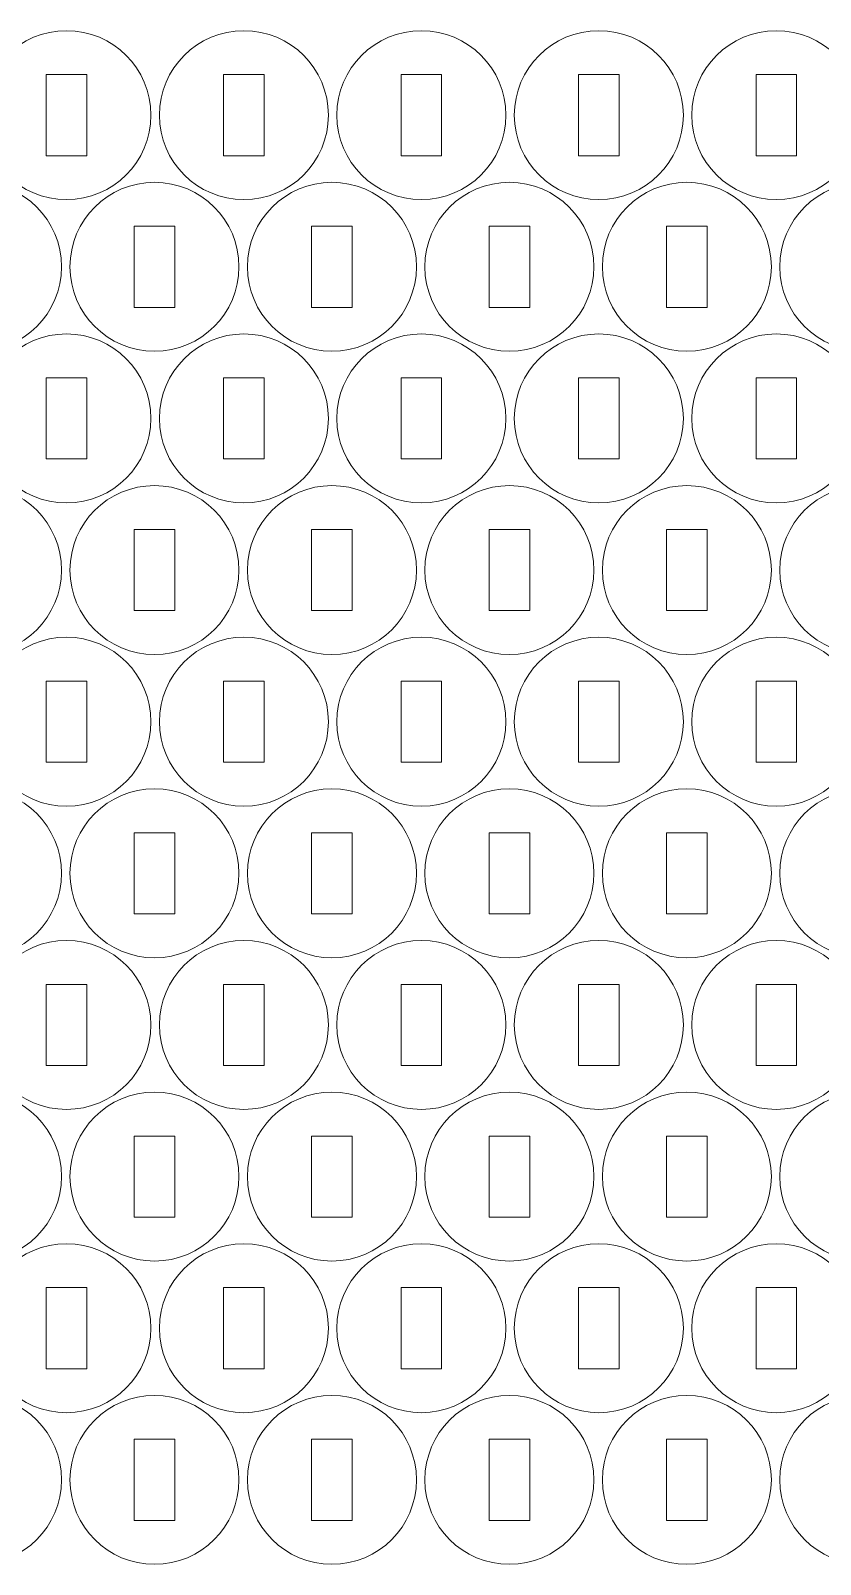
# Model space of a CAD drawing. Header units: millimetres. Extents: x -252 to 252, y -214 to 214.
# Drawn here: x -170.4 to -112, y -213.7 to -100.2 of the extents above; entities that cross this region are included whole.
import ezdxf

# ---------------------------------------------------------------- set-up
doc = ezdxf.new("R2010")
doc.units = ezdxf.units.MM
doc.header["$MEASUREMENT"] = 0
doc.layers.add('Camada 1', color=7, linetype='Continuous')

msp = doc.modelspace()

# ---------------------------------------------------------------- linework, layer by layer
at = {"layer": 'Camada 1', "lineweight": 20}
for points in [[(-167.7571, -100.2066), (-164.3053, -100.2066), (-161.5071, -103.0048), (-161.5071, -106.4566), (-161.5071, -106.4566), (-161.5071, -109.9084), (-164.3053, -112.7066), (-167.7571, -112.7066), (-167.7571, -112.7066), (-171.2089, -112.7066), (-174.0071, -109.9084), (-174.0071, -106.4566), (-174.0071, -106.4566), (-174.0071, -103.0048), (-171.2089, -100.2066), (-167.7571, -100.2066)], [(-154.6337, -100.2066), (-151.1819, -100.2066), (-148.3837, -103.0048), (-148.3837, -106.4566), (-148.3837, -106.4566), (-148.3837, -109.9084), (-151.1819, -112.7066), (-154.6337, -112.7066), (-154.6337, -112.7066), (-158.0855, -112.7066), (-160.8837, -109.9084), (-160.8837, -106.4566), (-160.8837, -106.4566), (-160.8837, -103.0048), (-158.0855, -100.2066), (-154.6337, -100.2066)], [(-141.5103, -100.2066), (-138.0585, -100.2066), (-135.2603, -103.0048), (-135.2603, -106.4566), (-135.2603, -106.4566), (-135.2603, -109.9084), (-138.0585, -112.7066), (-141.5103, -112.7066), (-141.5103, -112.7066), (-144.9621, -112.7066), (-147.7603, -109.9084), (-147.7603, -106.4566), (-147.7603, -106.4566), (-147.7603, -103.0048), (-144.9621, -100.2066), (-141.5103, -100.2066)], [(-128.3869, -100.2066), (-124.9351, -100.2066), (-122.1369, -103.0048), (-122.1369, -106.4566), (-122.1369, -106.4566), (-122.1369, -109.9084), (-124.9351, -112.7066), (-128.3869, -112.7066), (-128.3869, -112.7066), (-131.8387, -112.7066), (-134.6369, -109.9084), (-134.6369, -106.4566), (-134.6369, -106.4566), (-134.6369, -103.0048), (-131.8387, -100.2066), (-128.3869, -100.2066)], [(-115.2635, -100.2066), (-111.8117, -100.2066), (-109.0135, -103.0048), (-109.0135, -106.4566), (-109.0135, -106.4566), (-109.0135, -109.9084), (-111.8117, -112.7066), (-115.2635, -112.7066), (-115.2635, -112.7066), (-118.7153, -112.7066), (-121.5135, -109.9084), (-121.5135, -106.4566), (-121.5135, -106.4566), (-121.5135, -103.0048), (-118.7153, -100.2066), (-115.2635, -100.2066)], [(-169.2571, -103.4566), (-169.2571, -103.4566), (-166.2571, -103.4566), (-166.2571, -103.4566), (-166.2571, -103.4566), (-166.2571, -103.4566), (-166.2571, -109.4566), (-166.2571, -109.4566), (-166.2571, -109.4566), (-166.2571, -109.4566), (-169.2571, -109.4566), (-169.2571, -109.4566), (-169.2571, -109.4566), (-169.2571, -109.4566), (-169.2571, -103.4566), (-169.2571, -103.4566)], [(-156.1337, -103.4566), (-156.1337, -103.4566), (-153.1337, -103.4566), (-153.1337, -103.4566), (-153.1337, -103.4566), (-153.1337, -103.4566), (-153.1337, -109.4566), (-153.1337, -109.4566), (-153.1337, -109.4566), (-153.1337, -109.4566), (-156.1337, -109.4566), (-156.1337, -109.4566), (-156.1337, -109.4566), (-156.1337, -109.4566), (-156.1337, -103.4566), (-156.1337, -103.4566)], [(-143.0103, -103.4566), (-143.0103, -103.4566), (-140.0103, -103.4566), (-140.0103, -103.4566), (-140.0103, -103.4566), (-140.0103, -103.4566), (-140.0103, -109.4566), (-140.0103, -109.4566), (-140.0103, -109.4566), (-140.0103, -109.4566), (-143.0103, -109.4566), (-143.0103, -109.4566), (-143.0103, -109.4566), (-143.0103, -109.4566), (-143.0103, -103.4566), (-143.0103, -103.4566)], [(-129.8869, -103.4566), (-129.8869, -103.4566), (-126.8869, -103.4566), (-126.8869, -103.4566), (-126.8869, -103.4566), (-126.8869, -103.4566), (-126.8869, -109.4566), (-126.8869, -109.4566), (-126.8869, -109.4566), (-126.8869, -109.4566), (-129.8869, -109.4566), (-129.8869, -109.4566), (-129.8869, -109.4566), (-129.8869, -109.4566), (-129.8869, -103.4566), (-129.8869, -103.4566)], [(-116.7635, -103.4566), (-116.7635, -103.4566), (-113.7635, -103.4566), (-113.7635, -103.4566), (-113.7635, -103.4566), (-113.7635, -103.4566), (-113.7635, -109.4566), (-113.7635, -109.4566), (-113.7635, -109.4566), (-113.7635, -109.4566), (-116.7635, -109.4566), (-116.7635, -109.4566), (-116.7635, -109.4566), (-116.7635, -109.4566), (-116.7635, -103.4566), (-116.7635, -103.4566)], [(-174.3717, -111.4249), (-170.9199, -111.4249), (-168.1217, -114.2231), (-168.1217, -117.6749), (-168.1217, -117.6749), (-168.1217, -121.1267), (-170.9199, -123.9249), (-174.3717, -123.9249), (-174.3717, -123.9249), (-177.8235, -123.9249), (-180.6217, -121.1267), (-180.6217, -117.6749), (-180.6217, -117.6749), (-180.6217, -114.2231), (-177.8235, -111.4249), (-174.3717, -111.4249)], [(-161.2483, -111.4249), (-157.7965, -111.4249), (-154.9983, -114.2231), (-154.9983, -117.6749), (-154.9983, -117.6749), (-154.9983, -121.1267), (-157.7965, -123.9249), (-161.2483, -123.9249), (-161.2483, -123.9249), (-164.7001, -123.9249), (-167.4983, -121.1267), (-167.4983, -117.6749), (-167.4983, -117.6749), (-167.4983, -114.2231), (-164.7001, -111.4249), (-161.2483, -111.4249)], [(-148.1249, -111.4249), (-144.6731, -111.4249), (-141.8749, -114.2231), (-141.8749, -117.6749), (-141.8749, -117.6749), (-141.8749, -121.1267), (-144.6731, -123.9249), (-148.1249, -123.9249), (-148.1249, -123.9249), (-151.5767, -123.9249), (-154.3749, -121.1267), (-154.3749, -117.6749), (-154.3749, -117.6749), (-154.3749, -114.2231), (-151.5767, -111.4249), (-148.1249, -111.4249)], [(-135.0015, -111.4249), (-131.5497, -111.4249), (-128.7515, -114.2231), (-128.7515, -117.6749), (-128.7515, -117.6749), (-128.7515, -121.1267), (-131.5497, -123.9249), (-135.0015, -123.9249), (-135.0015, -123.9249), (-138.4533, -123.9249), (-141.2515, -121.1267), (-141.2515, -117.6749), (-141.2515, -117.6749), (-141.2515, -114.2231), (-138.4533, -111.4249), (-135.0015, -111.4249)], [(-121.8781, -111.4249), (-118.4263, -111.4249), (-115.6281, -114.2231), (-115.6281, -117.6749), (-115.6281, -117.6749), (-115.6281, -121.1267), (-118.4263, -123.9249), (-121.8781, -123.9249), (-121.8781, -123.9249), (-125.3299, -123.9249), (-128.1281, -121.1267), (-128.1281, -117.6749), (-128.1281, -117.6749), (-128.1281, -114.2231), (-125.3299, -111.4249), (-121.8781, -111.4249)], [(-108.7547, -111.4249), (-105.3029, -111.4249), (-102.5047, -114.2231), (-102.5047, -117.6749), (-102.5047, -117.6749), (-102.5047, -121.1267), (-105.3029, -123.9249), (-108.7547, -123.9249), (-108.7547, -123.9249), (-112.2065, -123.9249), (-115.0047, -121.1267), (-115.0047, -117.6749), (-115.0047, -117.6749), (-115.0047, -114.2231), (-112.2065, -111.4249), (-108.7547, -111.4249)], [(-162.7483, -114.6749), (-162.7483, -114.6749), (-159.7483, -114.6749), (-159.7483, -114.6749), (-159.7483, -114.6749), (-159.7483, -114.6749), (-159.7483, -120.6749), (-159.7483, -120.6749), (-159.7483, -120.6749), (-159.7483, -120.6749), (-162.7483, -120.6749), (-162.7483, -120.6749), (-162.7483, -120.6749), (-162.7483, -120.6749), (-162.7483, -114.6749), (-162.7483, -114.6749)], [(-149.6249, -114.6749), (-149.6249, -114.6749), (-146.6249, -114.6749), (-146.6249, -114.6749), (-146.6249, -114.6749), (-146.6249, -114.6749), (-146.6249, -120.6749), (-146.6249, -120.6749), (-146.6249, -120.6749), (-146.6249, -120.6749), (-149.6249, -120.6749), (-149.6249, -120.6749), (-149.6249, -120.6749), (-149.6249, -120.6749), (-149.6249, -114.6749), (-149.6249, -114.6749)], [(-136.5015, -114.6749), (-136.5015, -114.6749), (-133.5015, -114.6749), (-133.5015, -114.6749), (-133.5015, -114.6749), (-133.5015, -114.6749), (-133.5015, -120.6749), (-133.5015, -120.6749), (-133.5015, -120.6749), (-133.5015, -120.6749), (-136.5015, -120.6749), (-136.5015, -120.6749), (-136.5015, -120.6749), (-136.5015, -120.6749), (-136.5015, -114.6749), (-136.5015, -114.6749)], [(-123.3781, -114.6749), (-123.3781, -114.6749), (-120.3781, -114.6749), (-120.3781, -114.6749), (-120.3781, -114.6749), (-120.3781, -114.6749), (-120.3781, -120.6749), (-120.3781, -120.6749), (-120.3781, -120.6749), (-120.3781, -120.6749), (-123.3781, -120.6749), (-123.3781, -120.6749), (-123.3781, -120.6749), (-123.3781, -120.6749), (-123.3781, -114.6749), (-123.3781, -114.6749)], [(-167.7571, -122.6433), (-164.3053, -122.6433), (-161.5071, -125.4415), (-161.5071, -128.8933), (-161.5071, -128.8933), (-161.5071, -132.3451), (-164.3053, -135.1433), (-167.7571, -135.1433), (-167.7571, -135.1433), (-171.2089, -135.1433), (-174.0071, -132.3451), (-174.0071, -128.8933), (-174.0071, -128.8933), (-174.0071, -125.4415), (-171.2089, -122.6433), (-167.7571, -122.6433)], [(-154.6337, -122.6433), (-151.1819, -122.6433), (-148.3837, -125.4415), (-148.3837, -128.8933), (-148.3837, -128.8933), (-148.3837, -132.3451), (-151.1819, -135.1433), (-154.6337, -135.1433), (-154.6337, -135.1433), (-158.0855, -135.1433), (-160.8837, -132.3451), (-160.8837, -128.8933), (-160.8837, -128.8933), (-160.8837, -125.4415), (-158.0855, -122.6433), (-154.6337, -122.6433)], [(-141.5103, -122.6433), (-138.0585, -122.6433), (-135.2603, -125.4415), (-135.2603, -128.8933), (-135.2603, -128.8933), (-135.2603, -132.3451), (-138.0585, -135.1433), (-141.5103, -135.1433), (-141.5103, -135.1433), (-144.9621, -135.1433), (-147.7603, -132.3451), (-147.7603, -128.8933), (-147.7603, -128.8933), (-147.7603, -125.4415), (-144.9621, -122.6433), (-141.5103, -122.6433)], [(-128.3869, -122.6433), (-124.9351, -122.6433), (-122.1369, -125.4415), (-122.1369, -128.8933), (-122.1369, -128.8933), (-122.1369, -132.3451), (-124.9351, -135.1433), (-128.3869, -135.1433), (-128.3869, -135.1433), (-131.8387, -135.1433), (-134.6369, -132.3451), (-134.6369, -128.8933), (-134.6369, -128.8933), (-134.6369, -125.4415), (-131.8387, -122.6433), (-128.3869, -122.6433)], [(-115.2635, -122.6433), (-111.8117, -122.6433), (-109.0135, -125.4415), (-109.0135, -128.8933), (-109.0135, -128.8933), (-109.0135, -132.3451), (-111.8117, -135.1433), (-115.2635, -135.1433), (-115.2635, -135.1433), (-118.7153, -135.1433), (-121.5135, -132.3451), (-121.5135, -128.8933), (-121.5135, -128.8933), (-121.5135, -125.4415), (-118.7153, -122.6433), (-115.2635, -122.6433)], [(-169.2571, -125.8933), (-169.2571, -125.8933), (-166.2571, -125.8933), (-166.2571, -125.8933), (-166.2571, -125.8933), (-166.2571, -125.8933), (-166.2571, -131.8933), (-166.2571, -131.8933), (-166.2571, -131.8933), (-166.2571, -131.8933), (-169.2571, -131.8933), (-169.2571, -131.8933), (-169.2571, -131.8933), (-169.2571, -131.8933), (-169.2571, -125.8933), (-169.2571, -125.8933)], [(-156.1337, -125.8933), (-156.1337, -125.8933), (-153.1337, -125.8933), (-153.1337, -125.8933), (-153.1337, -125.8933), (-153.1337, -125.8933), (-153.1337, -131.8933), (-153.1337, -131.8933), (-153.1337, -131.8933), (-153.1337, -131.8933), (-156.1337, -131.8933), (-156.1337, -131.8933), (-156.1337, -131.8933), (-156.1337, -131.8933), (-156.1337, -125.8933), (-156.1337, -125.8933)], [(-143.0103, -125.8933), (-143.0103, -125.8933), (-140.0103, -125.8933), (-140.0103, -125.8933), (-140.0103, -125.8933), (-140.0103, -125.8933), (-140.0103, -131.8933), (-140.0103, -131.8933), (-140.0103, -131.8933), (-140.0103, -131.8933), (-143.0103, -131.8933), (-143.0103, -131.8933), (-143.0103, -131.8933), (-143.0103, -131.8933), (-143.0103, -125.8933), (-143.0103, -125.8933)], [(-129.8869, -125.8933), (-129.8869, -125.8933), (-126.8869, -125.8933), (-126.8869, -125.8933), (-126.8869, -125.8933), (-126.8869, -125.8933), (-126.8869, -131.8933), (-126.8869, -131.8933), (-126.8869, -131.8933), (-126.8869, -131.8933), (-129.8869, -131.8933), (-129.8869, -131.8933), (-129.8869, -131.8933), (-129.8869, -131.8933), (-129.8869, -125.8933), (-129.8869, -125.8933)], [(-116.7635, -125.8933), (-116.7635, -125.8933), (-113.7635, -125.8933), (-113.7635, -125.8933), (-113.7635, -125.8933), (-113.7635, -125.8933), (-113.7635, -131.8933), (-113.7635, -131.8933), (-113.7635, -131.8933), (-113.7635, -131.8933), (-116.7635, -131.8933), (-116.7635, -131.8933), (-116.7635, -131.8933), (-116.7635, -131.8933), (-116.7635, -125.8933), (-116.7635, -125.8933)], [(-174.3717, -133.8616), (-170.9199, -133.8616), (-168.1217, -136.6598), (-168.1217, -140.1116), (-168.1217, -140.1116), (-168.1217, -143.5634), (-170.9199, -146.3616), (-174.3717, -146.3616), (-174.3717, -146.3616), (-177.8235, -146.3616), (-180.6217, -143.5634), (-180.6217, -140.1116), (-180.6217, -140.1116), (-180.6217, -136.6598), (-177.8235, -133.8616), (-174.3717, -133.8616)], [(-161.2483, -133.8616), (-157.7965, -133.8616), (-154.9983, -136.6598), (-154.9983, -140.1116), (-154.9983, -140.1116), (-154.9983, -143.5634), (-157.7965, -146.3616), (-161.2483, -146.3616), (-161.2483, -146.3616), (-164.7001, -146.3616), (-167.4983, -143.5634), (-167.4983, -140.1116), (-167.4983, -140.1116), (-167.4983, -136.6598), (-164.7001, -133.8616), (-161.2483, -133.8616)], [(-148.1249, -133.8616), (-144.6731, -133.8616), (-141.8749, -136.6598), (-141.8749, -140.1116), (-141.8749, -140.1116), (-141.8749, -143.5634), (-144.6731, -146.3616), (-148.1249, -146.3616), (-148.1249, -146.3616), (-151.5767, -146.3616), (-154.3749, -143.5634), (-154.3749, -140.1116), (-154.3749, -140.1116), (-154.3749, -136.6598), (-151.5767, -133.8616), (-148.1249, -133.8616)], [(-135.0015, -133.8616), (-131.5497, -133.8616), (-128.7515, -136.6598), (-128.7515, -140.1116), (-128.7515, -140.1116), (-128.7515, -143.5634), (-131.5497, -146.3616), (-135.0015, -146.3616), (-135.0015, -146.3616), (-138.4533, -146.3616), (-141.2515, -143.5634), (-141.2515, -140.1116), (-141.2515, -140.1116), (-141.2515, -136.6598), (-138.4533, -133.8616), (-135.0015, -133.8616)], [(-121.8781, -133.8616), (-118.4263, -133.8616), (-115.6281, -136.6598), (-115.6281, -140.1116), (-115.6281, -140.1116), (-115.6281, -143.5634), (-118.4263, -146.3616), (-121.8781, -146.3616), (-121.8781, -146.3616), (-125.3299, -146.3616), (-128.1281, -143.5634), (-128.1281, -140.1116), (-128.1281, -140.1116), (-128.1281, -136.6598), (-125.3299, -133.8616), (-121.8781, -133.8616)], [(-108.7547, -133.8616), (-105.3029, -133.8616), (-102.5047, -136.6598), (-102.5047, -140.1116), (-102.5047, -140.1116), (-102.5047, -143.5634), (-105.3029, -146.3616), (-108.7547, -146.3616), (-108.7547, -146.3616), (-112.2065, -146.3616), (-115.0047, -143.5634), (-115.0047, -140.1116), (-115.0047, -140.1116), (-115.0047, -136.6598), (-112.2065, -133.8616), (-108.7547, -133.8616)], [(-162.7483, -137.1116), (-162.7483, -137.1116), (-159.7483, -137.1116), (-159.7483, -137.1116), (-159.7483, -137.1116), (-159.7483, -137.1116), (-159.7483, -143.1116), (-159.7483, -143.1116), (-159.7483, -143.1116), (-159.7483, -143.1116), (-162.7483, -143.1116), (-162.7483, -143.1116), (-162.7483, -143.1116), (-162.7483, -143.1116), (-162.7483, -137.1116), (-162.7483, -137.1116)], [(-149.6249, -137.1116), (-149.6249, -137.1116), (-146.6249, -137.1116), (-146.6249, -137.1116), (-146.6249, -137.1116), (-146.6249, -137.1116), (-146.6249, -143.1116), (-146.6249, -143.1116), (-146.6249, -143.1116), (-146.6249, -143.1116), (-149.6249, -143.1116), (-149.6249, -143.1116), (-149.6249, -143.1116), (-149.6249, -143.1116), (-149.6249, -137.1116), (-149.6249, -137.1116)], [(-136.5015, -137.1116), (-136.5015, -137.1116), (-133.5015, -137.1116), (-133.5015, -137.1116), (-133.5015, -137.1116), (-133.5015, -137.1116), (-133.5015, -143.1116), (-133.5015, -143.1116), (-133.5015, -143.1116), (-133.5015, -143.1116), (-136.5015, -143.1116), (-136.5015, -143.1116), (-136.5015, -143.1116), (-136.5015, -143.1116), (-136.5015, -137.1116), (-136.5015, -137.1116)], [(-123.3781, -137.1116), (-123.3781, -137.1116), (-120.3781, -137.1116), (-120.3781, -137.1116), (-120.3781, -137.1116), (-120.3781, -137.1116), (-120.3781, -143.1116), (-120.3781, -143.1116), (-120.3781, -143.1116), (-120.3781, -143.1116), (-123.3781, -143.1116), (-123.3781, -143.1116), (-123.3781, -143.1116), (-123.3781, -143.1116), (-123.3781, -137.1116), (-123.3781, -137.1116)], [(-167.7571, -145.08), (-164.3053, -145.08), (-161.5071, -147.8782), (-161.5071, -151.33), (-161.5071, -151.33), (-161.5071, -154.7818), (-164.3053, -157.58), (-167.7571, -157.58), (-167.7571, -157.58), (-171.2089, -157.58), (-174.0071, -154.7818), (-174.0071, -151.33), (-174.0071, -151.33), (-174.0071, -147.8782), (-171.2089, -145.08), (-167.7571, -145.08)], [(-154.6337, -145.08), (-151.1819, -145.08), (-148.3837, -147.8782), (-148.3837, -151.33), (-148.3837, -151.33), (-148.3837, -154.7818), (-151.1819, -157.58), (-154.6337, -157.58), (-154.6337, -157.58), (-158.0855, -157.58), (-160.8837, -154.7818), (-160.8837, -151.33), (-160.8837, -151.33), (-160.8837, -147.8782), (-158.0855, -145.08), (-154.6337, -145.08)], [(-141.5103, -145.08), (-138.0585, -145.08), (-135.2603, -147.8782), (-135.2603, -151.33), (-135.2603, -151.33), (-135.2603, -154.7818), (-138.0585, -157.58), (-141.5103, -157.58), (-141.5103, -157.58), (-144.9621, -157.58), (-147.7603, -154.7818), (-147.7603, -151.33), (-147.7603, -151.33), (-147.7603, -147.8782), (-144.9621, -145.08), (-141.5103, -145.08)], [(-128.3869, -145.08), (-124.9351, -145.08), (-122.1369, -147.8782), (-122.1369, -151.33), (-122.1369, -151.33), (-122.1369, -154.7818), (-124.9351, -157.58), (-128.3869, -157.58), (-128.3869, -157.58), (-131.8387, -157.58), (-134.6369, -154.7818), (-134.6369, -151.33), (-134.6369, -151.33), (-134.6369, -147.8782), (-131.8387, -145.08), (-128.3869, -145.08)], [(-115.2635, -145.08), (-111.8117, -145.08), (-109.0135, -147.8782), (-109.0135, -151.33), (-109.0135, -151.33), (-109.0135, -154.7818), (-111.8117, -157.58), (-115.2635, -157.58), (-115.2635, -157.58), (-118.7153, -157.58), (-121.5135, -154.7818), (-121.5135, -151.33), (-121.5135, -151.33), (-121.5135, -147.8782), (-118.7153, -145.08), (-115.2635, -145.08)], [(-169.2571, -148.33), (-169.2571, -148.33), (-166.2571, -148.33), (-166.2571, -148.33), (-166.2571, -148.33), (-166.2571, -148.33), (-166.2571, -154.33), (-166.2571, -154.33), (-166.2571, -154.33), (-166.2571, -154.33), (-169.2571, -154.33), (-169.2571, -154.33), (-169.2571, -154.33), (-169.2571, -154.33), (-169.2571, -148.33), (-169.2571, -148.33)], [(-156.1337, -148.33), (-156.1337, -148.33), (-153.1337, -148.33), (-153.1337, -148.33), (-153.1337, -148.33), (-153.1337, -148.33), (-153.1337, -154.33), (-153.1337, -154.33), (-153.1337, -154.33), (-153.1337, -154.33), (-156.1337, -154.33), (-156.1337, -154.33), (-156.1337, -154.33), (-156.1337, -154.33), (-156.1337, -148.33), (-156.1337, -148.33)], [(-143.0103, -148.33), (-143.0103, -148.33), (-140.0103, -148.33), (-140.0103, -148.33), (-140.0103, -148.33), (-140.0103, -148.33), (-140.0103, -154.33), (-140.0103, -154.33), (-140.0103, -154.33), (-140.0103, -154.33), (-143.0103, -154.33), (-143.0103, -154.33), (-143.0103, -154.33), (-143.0103, -154.33), (-143.0103, -148.33), (-143.0103, -148.33)], [(-129.8869, -148.33), (-129.8869, -148.33), (-126.8869, -148.33), (-126.8869, -148.33), (-126.8869, -148.33), (-126.8869, -148.33), (-126.8869, -154.33), (-126.8869, -154.33), (-126.8869, -154.33), (-126.8869, -154.33), (-129.8869, -154.33), (-129.8869, -154.33), (-129.8869, -154.33), (-129.8869, -154.33), (-129.8869, -148.33), (-129.8869, -148.33)], [(-116.7635, -148.33), (-116.7635, -148.33), (-113.7635, -148.33), (-113.7635, -148.33), (-113.7635, -148.33), (-113.7635, -148.33), (-113.7635, -154.33), (-113.7635, -154.33), (-113.7635, -154.33), (-113.7635, -154.33), (-116.7635, -154.33), (-116.7635, -154.33), (-116.7635, -154.33), (-116.7635, -154.33), (-116.7635, -148.33), (-116.7635, -148.33)], [(-174.3717, -156.2983), (-170.9199, -156.2983), (-168.1217, -159.0965), (-168.1217, -162.5483), (-168.1217, -162.5483), (-168.1217, -166.0001), (-170.9199, -168.7983), (-174.3717, -168.7983), (-174.3717, -168.7983), (-177.8235, -168.7983), (-180.6217, -166.0001), (-180.6217, -162.5483), (-180.6217, -162.5483), (-180.6217, -159.0965), (-177.8235, -156.2983), (-174.3717, -156.2983)], [(-161.2483, -156.2983), (-157.7965, -156.2983), (-154.9983, -159.0965), (-154.9983, -162.5483), (-154.9983, -162.5483), (-154.9983, -166.0001), (-157.7965, -168.7983), (-161.2483, -168.7983), (-161.2483, -168.7983), (-164.7001, -168.7983), (-167.4983, -166.0001), (-167.4983, -162.5483), (-167.4983, -162.5483), (-167.4983, -159.0965), (-164.7001, -156.2983), (-161.2483, -156.2983)], [(-148.1249, -156.2983), (-144.6731, -156.2983), (-141.8749, -159.0965), (-141.8749, -162.5483), (-141.8749, -162.5483), (-141.8749, -166.0001), (-144.6731, -168.7983), (-148.1249, -168.7983), (-148.1249, -168.7983), (-151.5767, -168.7983), (-154.3749, -166.0001), (-154.3749, -162.5483), (-154.3749, -162.5483), (-154.3749, -159.0965), (-151.5767, -156.2983), (-148.1249, -156.2983)], [(-135.0015, -156.2983), (-131.5497, -156.2983), (-128.7515, -159.0965), (-128.7515, -162.5483), (-128.7515, -162.5483), (-128.7515, -166.0001), (-131.5497, -168.7983), (-135.0015, -168.7983), (-135.0015, -168.7983), (-138.4533, -168.7983), (-141.2515, -166.0001), (-141.2515, -162.5483), (-141.2515, -162.5483), (-141.2515, -159.0965), (-138.4533, -156.2983), (-135.0015, -156.2983)], [(-121.8781, -156.2983), (-118.4263, -156.2983), (-115.6281, -159.0965), (-115.6281, -162.5483), (-115.6281, -162.5483), (-115.6281, -166.0001), (-118.4263, -168.7983), (-121.8781, -168.7983), (-121.8781, -168.7983), (-125.3299, -168.7983), (-128.1281, -166.0001), (-128.1281, -162.5483), (-128.1281, -162.5483), (-128.1281, -159.0965), (-125.3299, -156.2983), (-121.8781, -156.2983)], [(-108.7547, -156.2983), (-105.3029, -156.2983), (-102.5047, -159.0965), (-102.5047, -162.5483), (-102.5047, -162.5483), (-102.5047, -166.0001), (-105.3029, -168.7983), (-108.7547, -168.7983), (-108.7547, -168.7983), (-112.2065, -168.7983), (-115.0047, -166.0001), (-115.0047, -162.5483), (-115.0047, -162.5483), (-115.0047, -159.0965), (-112.2065, -156.2983), (-108.7547, -156.2983)], [(-162.7483, -159.5483), (-162.7483, -159.5483), (-159.7483, -159.5483), (-159.7483, -159.5483), (-159.7483, -159.5483), (-159.7483, -159.5483), (-159.7483, -165.5483), (-159.7483, -165.5483), (-159.7483, -165.5483), (-159.7483, -165.5483), (-162.7483, -165.5483), (-162.7483, -165.5483), (-162.7483, -165.5483), (-162.7483, -165.5483), (-162.7483, -159.5483), (-162.7483, -159.5483)], [(-149.6249, -159.5483), (-149.6249, -159.5483), (-146.6249, -159.5483), (-146.6249, -159.5483), (-146.6249, -159.5483), (-146.6249, -159.5483), (-146.6249, -165.5483), (-146.6249, -165.5483), (-146.6249, -165.5483), (-146.6249, -165.5483), (-149.6249, -165.5483), (-149.6249, -165.5483), (-149.6249, -165.5483), (-149.6249, -165.5483), (-149.6249, -159.5483), (-149.6249, -159.5483)], [(-136.5015, -159.5483), (-136.5015, -159.5483), (-133.5015, -159.5483), (-133.5015, -159.5483), (-133.5015, -159.5483), (-133.5015, -159.5483), (-133.5015, -165.5483), (-133.5015, -165.5483), (-133.5015, -165.5483), (-133.5015, -165.5483), (-136.5015, -165.5483), (-136.5015, -165.5483), (-136.5015, -165.5483), (-136.5015, -165.5483), (-136.5015, -159.5483), (-136.5015, -159.5483)], [(-123.3781, -159.5483), (-123.3781, -159.5483), (-120.3781, -159.5483), (-120.3781, -159.5483), (-120.3781, -159.5483), (-120.3781, -159.5483), (-120.3781, -165.5483), (-120.3781, -165.5483), (-120.3781, -165.5483), (-120.3781, -165.5483), (-123.3781, -165.5483), (-123.3781, -165.5483), (-123.3781, -165.5483), (-123.3781, -165.5483), (-123.3781, -159.5483), (-123.3781, -159.5483)], [(-167.7571, -167.5167), (-164.3053, -167.5167), (-161.5071, -170.3149), (-161.5071, -173.7667), (-161.5071, -173.7667), (-161.5071, -177.2185), (-164.3053, -180.0167), (-167.7571, -180.0167), (-167.7571, -180.0167), (-171.2089, -180.0167), (-174.0071, -177.2185), (-174.0071, -173.7667), (-174.0071, -173.7667), (-174.0071, -170.3149), (-171.2089, -167.5167), (-167.7571, -167.5167)], [(-154.6337, -167.5167), (-151.1819, -167.5167), (-148.3837, -170.3149), (-148.3837, -173.7667), (-148.3837, -173.7667), (-148.3837, -177.2185), (-151.1819, -180.0167), (-154.6337, -180.0167), (-154.6337, -180.0167), (-158.0855, -180.0167), (-160.8837, -177.2185), (-160.8837, -173.7667), (-160.8837, -173.7667), (-160.8837, -170.3149), (-158.0855, -167.5167), (-154.6337, -167.5167)], [(-141.5103, -167.5167), (-138.0585, -167.5167), (-135.2603, -170.3149), (-135.2603, -173.7667), (-135.2603, -173.7667), (-135.2603, -177.2185), (-138.0585, -180.0167), (-141.5103, -180.0167), (-141.5103, -180.0167), (-144.9621, -180.0167), (-147.7603, -177.2185), (-147.7603, -173.7667), (-147.7603, -173.7667), (-147.7603, -170.3149), (-144.9621, -167.5167), (-141.5103, -167.5167)], [(-128.3869, -167.5167), (-124.9351, -167.5167), (-122.1369, -170.3149), (-122.1369, -173.7667), (-122.1369, -173.7667), (-122.1369, -177.2185), (-124.9351, -180.0167), (-128.3869, -180.0167), (-128.3869, -180.0167), (-131.8387, -180.0167), (-134.6369, -177.2185), (-134.6369, -173.7667), (-134.6369, -173.7667), (-134.6369, -170.3149), (-131.8387, -167.5167), (-128.3869, -167.5167)], [(-115.2635, -167.5167), (-111.8117, -167.5167), (-109.0135, -170.3149), (-109.0135, -173.7667), (-109.0135, -173.7667), (-109.0135, -177.2185), (-111.8117, -180.0167), (-115.2635, -180.0167), (-115.2635, -180.0167), (-118.7153, -180.0167), (-121.5135, -177.2185), (-121.5135, -173.7667), (-121.5135, -173.7667), (-121.5135, -170.3149), (-118.7153, -167.5167), (-115.2635, -167.5167)], [(-169.2571, -170.7667), (-169.2571, -170.7667), (-166.2571, -170.7667), (-166.2571, -170.7667), (-166.2571, -170.7667), (-166.2571, -170.7667), (-166.2571, -176.7667), (-166.2571, -176.7667), (-166.2571, -176.7667), (-166.2571, -176.7667), (-169.2571, -176.7667), (-169.2571, -176.7667), (-169.2571, -176.7667), (-169.2571, -176.7667), (-169.2571, -170.7667), (-169.2571, -170.7667)], [(-156.1337, -170.7667), (-156.1337, -170.7667), (-153.1337, -170.7667), (-153.1337, -170.7667), (-153.1337, -170.7667), (-153.1337, -170.7667), (-153.1337, -176.7667), (-153.1337, -176.7667), (-153.1337, -176.7667), (-153.1337, -176.7667), (-156.1337, -176.7667), (-156.1337, -176.7667), (-156.1337, -176.7667), (-156.1337, -176.7667), (-156.1337, -170.7667), (-156.1337, -170.7667)], [(-143.0103, -170.7667), (-143.0103, -170.7667), (-140.0103, -170.7667), (-140.0103, -170.7667), (-140.0103, -170.7667), (-140.0103, -170.7667), (-140.0103, -176.7667), (-140.0103, -176.7667), (-140.0103, -176.7667), (-140.0103, -176.7667), (-143.0103, -176.7667), (-143.0103, -176.7667), (-143.0103, -176.7667), (-143.0103, -176.7667), (-143.0103, -170.7667), (-143.0103, -170.7667)], [(-129.8869, -170.7667), (-129.8869, -170.7667), (-126.8869, -170.7667), (-126.8869, -170.7667), (-126.8869, -170.7667), (-126.8869, -170.7667), (-126.8869, -176.7667), (-126.8869, -176.7667), (-126.8869, -176.7667), (-126.8869, -176.7667), (-129.8869, -176.7667), (-129.8869, -176.7667), (-129.8869, -176.7667), (-129.8869, -176.7667), (-129.8869, -170.7667), (-129.8869, -170.7667)], [(-116.7635, -170.7667), (-116.7635, -170.7667), (-113.7635, -170.7667), (-113.7635, -170.7667), (-113.7635, -170.7667), (-113.7635, -170.7667), (-113.7635, -176.7667), (-113.7635, -176.7667), (-113.7635, -176.7667), (-113.7635, -176.7667), (-116.7635, -176.7667), (-116.7635, -176.7667), (-116.7635, -176.7667), (-116.7635, -176.7667), (-116.7635, -170.7667), (-116.7635, -170.7667)], [(-174.3717, -178.735), (-170.9199, -178.735), (-168.1217, -181.5332), (-168.1217, -184.985), (-168.1217, -184.985), (-168.1217, -188.4368), (-170.9199, -191.235), (-174.3717, -191.235), (-174.3717, -191.235), (-177.8235, -191.235), (-180.6217, -188.4368), (-180.6217, -184.985), (-180.6217, -184.985), (-180.6217, -181.5332), (-177.8235, -178.735), (-174.3717, -178.735)], [(-161.2483, -178.735), (-157.7965, -178.735), (-154.9983, -181.5332), (-154.9983, -184.985), (-154.9983, -184.985), (-154.9983, -188.4368), (-157.7965, -191.235), (-161.2483, -191.235), (-161.2483, -191.235), (-164.7001, -191.235), (-167.4983, -188.4368), (-167.4983, -184.985), (-167.4983, -184.985), (-167.4983, -181.5332), (-164.7001, -178.735), (-161.2483, -178.735)], [(-148.1249, -178.735), (-144.6731, -178.735), (-141.8749, -181.5332), (-141.8749, -184.985), (-141.8749, -184.985), (-141.8749, -188.4368), (-144.6731, -191.235), (-148.1249, -191.235), (-148.1249, -191.235), (-151.5767, -191.235), (-154.3749, -188.4368), (-154.3749, -184.985), (-154.3749, -184.985), (-154.3749, -181.5332), (-151.5767, -178.735), (-148.1249, -178.735)], [(-135.0015, -178.735), (-131.5497, -178.735), (-128.7515, -181.5332), (-128.7515, -184.985), (-128.7515, -184.985), (-128.7515, -188.4368), (-131.5497, -191.235), (-135.0015, -191.235), (-135.0015, -191.235), (-138.4533, -191.235), (-141.2515, -188.4368), (-141.2515, -184.985), (-141.2515, -184.985), (-141.2515, -181.5332), (-138.4533, -178.735), (-135.0015, -178.735)], [(-121.8781, -178.735), (-118.4263, -178.735), (-115.6281, -181.5332), (-115.6281, -184.985), (-115.6281, -184.985), (-115.6281, -188.4368), (-118.4263, -191.235), (-121.8781, -191.235), (-121.8781, -191.235), (-125.3299, -191.235), (-128.1281, -188.4368), (-128.1281, -184.985), (-128.1281, -184.985), (-128.1281, -181.5332), (-125.3299, -178.735), (-121.8781, -178.735)], [(-108.7547, -178.735), (-105.3029, -178.735), (-102.5047, -181.5332), (-102.5047, -184.985), (-102.5047, -184.985), (-102.5047, -188.4368), (-105.3029, -191.235), (-108.7547, -191.235), (-108.7547, -191.235), (-112.2065, -191.235), (-115.0047, -188.4368), (-115.0047, -184.985), (-115.0047, -184.985), (-115.0047, -181.5332), (-112.2065, -178.735), (-108.7547, -178.735)], [(-162.7483, -181.985), (-162.7483, -181.985), (-159.7483, -181.985), (-159.7483, -181.985), (-159.7483, -181.985), (-159.7483, -181.985), (-159.7483, -187.985), (-159.7483, -187.985), (-159.7483, -187.985), (-159.7483, -187.985), (-162.7483, -187.985), (-162.7483, -187.985), (-162.7483, -187.985), (-162.7483, -187.985), (-162.7483, -181.985), (-162.7483, -181.985)], [(-149.6249, -181.985), (-149.6249, -181.985), (-146.6249, -181.985), (-146.6249, -181.985), (-146.6249, -181.985), (-146.6249, -181.985), (-146.6249, -187.985), (-146.6249, -187.985), (-146.6249, -187.985), (-146.6249, -187.985), (-149.6249, -187.985), (-149.6249, -187.985), (-149.6249, -187.985), (-149.6249, -187.985), (-149.6249, -181.985), (-149.6249, -181.985)], [(-136.5015, -181.985), (-136.5015, -181.985), (-133.5015, -181.985), (-133.5015, -181.985), (-133.5015, -181.985), (-133.5015, -181.985), (-133.5015, -187.985), (-133.5015, -187.985), (-133.5015, -187.985), (-133.5015, -187.985), (-136.5015, -187.985), (-136.5015, -187.985), (-136.5015, -187.985), (-136.5015, -187.985), (-136.5015, -181.985), (-136.5015, -181.985)], [(-123.3781, -181.985), (-123.3781, -181.985), (-120.3781, -181.985), (-120.3781, -181.985), (-120.3781, -181.985), (-120.3781, -181.985), (-120.3781, -187.985), (-120.3781, -187.985), (-120.3781, -187.985), (-120.3781, -187.985), (-123.3781, -187.985), (-123.3781, -187.985), (-123.3781, -187.985), (-123.3781, -187.985), (-123.3781, -181.985), (-123.3781, -181.985)], [(-167.7571, -189.9534), (-164.3053, -189.9534), (-161.5071, -192.7516), (-161.5071, -196.2034), (-161.5071, -196.2034), (-161.5071, -199.6552), (-164.3053, -202.4534), (-167.7571, -202.4534), (-167.7571, -202.4534), (-171.2089, -202.4534), (-174.0071, -199.6552), (-174.0071, -196.2034), (-174.0071, -196.2034), (-174.0071, -192.7516), (-171.2089, -189.9534), (-167.7571, -189.9534)], [(-154.6337, -189.9534), (-151.1819, -189.9534), (-148.3837, -192.7516), (-148.3837, -196.2034), (-148.3837, -196.2034), (-148.3837, -199.6552), (-151.1819, -202.4534), (-154.6337, -202.4534), (-154.6337, -202.4534), (-158.0855, -202.4534), (-160.8837, -199.6552), (-160.8837, -196.2034), (-160.8837, -196.2034), (-160.8837, -192.7516), (-158.0855, -189.9534), (-154.6337, -189.9534)], [(-141.5103, -189.9534), (-138.0585, -189.9534), (-135.2603, -192.7516), (-135.2603, -196.2034), (-135.2603, -196.2034), (-135.2603, -199.6552), (-138.0585, -202.4534), (-141.5103, -202.4534), (-141.5103, -202.4534), (-144.9621, -202.4534), (-147.7603, -199.6552), (-147.7603, -196.2034), (-147.7603, -196.2034), (-147.7603, -192.7516), (-144.9621, -189.9534), (-141.5103, -189.9534)], [(-128.3869, -189.9534), (-124.9351, -189.9534), (-122.1369, -192.7516), (-122.1369, -196.2034), (-122.1369, -196.2034), (-122.1369, -199.6552), (-124.9351, -202.4534), (-128.3869, -202.4534), (-128.3869, -202.4534), (-131.8387, -202.4534), (-134.6369, -199.6552), (-134.6369, -196.2034), (-134.6369, -196.2034), (-134.6369, -192.7516), (-131.8387, -189.9534), (-128.3869, -189.9534)], [(-115.2635, -189.9534), (-111.8117, -189.9534), (-109.0135, -192.7516), (-109.0135, -196.2034), (-109.0135, -196.2034), (-109.0135, -199.6552), (-111.8117, -202.4534), (-115.2635, -202.4534), (-115.2635, -202.4534), (-118.7153, -202.4534), (-121.5135, -199.6552), (-121.5135, -196.2034), (-121.5135, -196.2034), (-121.5135, -192.7516), (-118.7153, -189.9534), (-115.2635, -189.9534)], [(-169.2571, -193.2034), (-169.2571, -193.2034), (-166.2571, -193.2034), (-166.2571, -193.2034), (-166.2571, -193.2034), (-166.2571, -193.2034), (-166.2571, -199.2034), (-166.2571, -199.2034), (-166.2571, -199.2034), (-166.2571, -199.2034), (-169.2571, -199.2034), (-169.2571, -199.2034), (-169.2571, -199.2034), (-169.2571, -199.2034), (-169.2571, -193.2034), (-169.2571, -193.2034)], [(-156.1337, -193.2034), (-156.1337, -193.2034), (-153.1337, -193.2034), (-153.1337, -193.2034), (-153.1337, -193.2034), (-153.1337, -193.2034), (-153.1337, -199.2034), (-153.1337, -199.2034), (-153.1337, -199.2034), (-153.1337, -199.2034), (-156.1337, -199.2034), (-156.1337, -199.2034), (-156.1337, -199.2034), (-156.1337, -199.2034), (-156.1337, -193.2034), (-156.1337, -193.2034)], [(-143.0103, -193.2034), (-143.0103, -193.2034), (-140.0103, -193.2034), (-140.0103, -193.2034), (-140.0103, -193.2034), (-140.0103, -193.2034), (-140.0103, -199.2034), (-140.0103, -199.2034), (-140.0103, -199.2034), (-140.0103, -199.2034), (-143.0103, -199.2034), (-143.0103, -199.2034), (-143.0103, -199.2034), (-143.0103, -199.2034), (-143.0103, -193.2034), (-143.0103, -193.2034)], [(-129.8869, -193.2034), (-129.8869, -193.2034), (-126.8869, -193.2034), (-126.8869, -193.2034), (-126.8869, -193.2034), (-126.8869, -193.2034), (-126.8869, -199.2034), (-126.8869, -199.2034), (-126.8869, -199.2034), (-126.8869, -199.2034), (-129.8869, -199.2034), (-129.8869, -199.2034), (-129.8869, -199.2034), (-129.8869, -199.2034), (-129.8869, -193.2034), (-129.8869, -193.2034)], [(-116.7635, -193.2034), (-116.7635, -193.2034), (-113.7635, -193.2034), (-113.7635, -193.2034), (-113.7635, -193.2034), (-113.7635, -193.2034), (-113.7635, -199.2034), (-113.7635, -199.2034), (-113.7635, -199.2034), (-113.7635, -199.2034), (-116.7635, -199.2034), (-116.7635, -199.2034), (-116.7635, -199.2034), (-116.7635, -199.2034), (-116.7635, -193.2034), (-116.7635, -193.2034)], [(-174.3717, -201.1717), (-170.9199, -201.1717), (-168.1217, -203.9699), (-168.1217, -207.4217), (-168.1217, -207.4217), (-168.1217, -210.8735), (-170.9199, -213.6717), (-174.3717, -213.6717), (-174.3717, -213.6717), (-177.8235, -213.6717), (-180.6217, -210.8735), (-180.6217, -207.4217), (-180.6217, -207.4217), (-180.6217, -203.9699), (-177.8235, -201.1717), (-174.3717, -201.1717)], [(-161.2483, -201.1717), (-157.7965, -201.1717), (-154.9983, -203.9699), (-154.9983, -207.4217), (-154.9983, -207.4217), (-154.9983, -210.8735), (-157.7965, -213.6717), (-161.2483, -213.6717), (-161.2483, -213.6717), (-164.7001, -213.6717), (-167.4983, -210.8735), (-167.4983, -207.4217), (-167.4983, -207.4217), (-167.4983, -203.9699), (-164.7001, -201.1717), (-161.2483, -201.1717)], [(-148.1249, -201.1717), (-144.6731, -201.1717), (-141.8749, -203.9699), (-141.8749, -207.4217), (-141.8749, -207.4217), (-141.8749, -210.8735), (-144.6731, -213.6717), (-148.1249, -213.6717), (-148.1249, -213.6717), (-151.5767, -213.6717), (-154.3749, -210.8735), (-154.3749, -207.4217), (-154.3749, -207.4217), (-154.3749, -203.9699), (-151.5767, -201.1717), (-148.1249, -201.1717)], [(-135.0015, -201.1717), (-131.5497, -201.1717), (-128.7515, -203.9699), (-128.7515, -207.4217), (-128.7515, -207.4217), (-128.7515, -210.8735), (-131.5497, -213.6717), (-135.0015, -213.6717), (-135.0015, -213.6717), (-138.4533, -213.6717), (-141.2515, -210.8735), (-141.2515, -207.4217), (-141.2515, -207.4217), (-141.2515, -203.9699), (-138.4533, -201.1717), (-135.0015, -201.1717)], [(-121.8781, -201.1717), (-118.4263, -201.1717), (-115.6281, -203.9699), (-115.6281, -207.4217), (-115.6281, -207.4217), (-115.6281, -210.8735), (-118.4263, -213.6717), (-121.8781, -213.6717), (-121.8781, -213.6717), (-125.3299, -213.6717), (-128.1281, -210.8735), (-128.1281, -207.4217), (-128.1281, -207.4217), (-128.1281, -203.9699), (-125.3299, -201.1717), (-121.8781, -201.1717)], [(-108.7547, -201.1717), (-105.3029, -201.1717), (-102.5047, -203.9699), (-102.5047, -207.4217), (-102.5047, -207.4217), (-102.5047, -210.8735), (-105.3029, -213.6717), (-108.7547, -213.6717), (-108.7547, -213.6717), (-112.2065, -213.6717), (-115.0047, -210.8735), (-115.0047, -207.4217), (-115.0047, -207.4217), (-115.0047, -203.9699), (-112.2065, -201.1717), (-108.7547, -201.1717)], [(-162.7483, -204.4217), (-162.7483, -204.4217), (-159.7483, -204.4217), (-159.7483, -204.4217), (-159.7483, -204.4217), (-159.7483, -204.4217), (-159.7483, -210.4217), (-159.7483, -210.4217), (-159.7483, -210.4217), (-159.7483, -210.4217), (-162.7483, -210.4217), (-162.7483, -210.4217), (-162.7483, -210.4217), (-162.7483, -210.4217), (-162.7483, -204.4217), (-162.7483, -204.4217)], [(-149.6249, -204.4217), (-149.6249, -204.4217), (-146.6249, -204.4217), (-146.6249, -204.4217), (-146.6249, -204.4217), (-146.6249, -204.4217), (-146.6249, -210.4217), (-146.6249, -210.4217), (-146.6249, -210.4217), (-146.6249, -210.4217), (-149.6249, -210.4217), (-149.6249, -210.4217), (-149.6249, -210.4217), (-149.6249, -210.4217), (-149.6249, -204.4217), (-149.6249, -204.4217)], [(-136.5015, -204.4217), (-136.5015, -204.4217), (-133.5015, -204.4217), (-133.5015, -204.4217), (-133.5015, -204.4217), (-133.5015, -204.4217), (-133.5015, -210.4217), (-133.5015, -210.4217), (-133.5015, -210.4217), (-133.5015, -210.4217), (-136.5015, -210.4217), (-136.5015, -210.4217), (-136.5015, -210.4217), (-136.5015, -210.4217), (-136.5015, -204.4217), (-136.5015, -204.4217)], [(-123.3781, -204.4217), (-123.3781, -204.4217), (-120.3781, -204.4217), (-120.3781, -204.4217), (-120.3781, -204.4217), (-120.3781, -204.4217), (-120.3781, -210.4217), (-120.3781, -210.4217), (-120.3781, -210.4217), (-120.3781, -210.4217), (-123.3781, -210.4217), (-123.3781, -210.4217), (-123.3781, -210.4217), (-123.3781, -210.4217), (-123.3781, -204.4217), (-123.3781, -204.4217)]]:
    msp.add_open_spline(points, degree=3, knots=[0, 0, 0, 0, 0.2, 0.2, 0.2, 0.2, 0.4, 0.4, 0.4, 0.4, 0.6, 0.6, 0.6, 0.6, 1, 1, 1, 1], dxfattribs=at)

doc.saveas('drawing.dxf')
